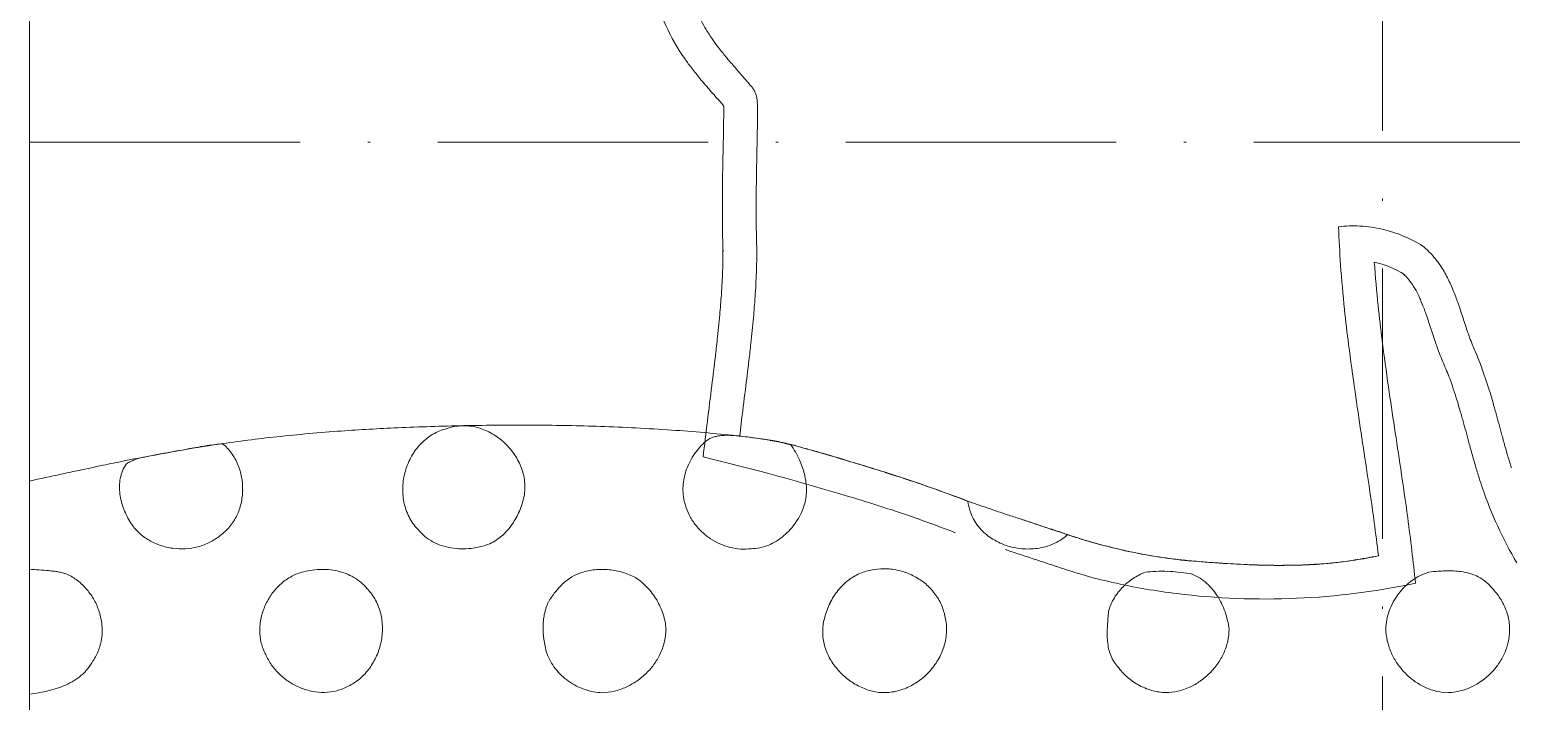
# Model space of a CAD drawing. Header units: millimetres. Extents: x 1200 to 1320, y 145 to 325.
# Drawn here: x 1200 to 1265.7, y 210.2 to 240 of the extents above; entities that cross this region are included whole.
import ezdxf

# ---------------------------------------------------------------- set-up
doc = ezdxf.new("R2010")
doc.units = ezdxf.units.MM
doc.linetypes.add('ACAD_ISO10W100', pattern=[18, 12, -3, 0, -3])
doc.layers.get('0').update_dxf_attribs({"lineweight": 0, "true_color": 0xffffff})
doc.layers.add('1', color=2, linetype='ACAD_ISO10W100', lineweight=13, true_color=0xffff00)
doc.layers.add('2', color=5, linetype='Continuous', lineweight=13, true_color=0x0000ff)

msp = doc.modelspace()

# ---------------------------------------------------------------- linework, layer by layer
for p, q in [((1200, 216.056), (1200, 325.006)), ((1200, 210.52), (1200, 216.056)), ((1200, 203.729), (1200, 210.52))]:
    msp.add_line(p, q)
for centre, radius, start, end in [((1235.121, 243.069), 5.966, 206.81827, 210.99654), ((1236.549, 243.927), 7.632, 210.99654, 214.6906), ((1237.583, 244.642), 8.89, 214.6906, 217.34845), ((1241.529, 247.654), 13.854, 217.34845, 219.47748), ((1243.845, 249.561), 16.854, 219.47748, 220.56069), ((1277.739, 278.571), 61.467, 220.56069, 221.1279), ((1172.824, 186.959), 77.816, 40.66371, 41.1279), ((1218.777, 226.434), 17.236, 39.6774, 40.66371), ((1231.423, 236.904), 0.818, 29.87674, 40.73373), ((1231.331, 236.852), 0.924, 19.66207, 29.87674), ((1231.196, 236.803), 1.068, 12.02592, 19.66207), ((1230.614, 236.679), 1.663, 5.90798, 12.02592), ((1230.162, 236.633), 2.117, 2.57621, 5.90798), ((1226.877, 236.485), 5.405, 0.49101, 2.57621), ((1016.371, 239.41), 215.939, 358.75313, 359.15132), ((1277.491, 236.919), 45.211, 180.49101, 180.82724), ((1234.194, 236.293), 1.909, 180.82724, 182.46339), ((1406.419, 230.92), 174.201, 178.75313, 179.24672), ((1318.083, 232.082), 85.858, 179.24672, 180.40929), ((1277.091, 231.789), 44.864, 180.40929, 182.01759), ((1258.728, 226.24), 5.05, 86.88873, 97.61889), ((1301.322, 232.647), 43.286, 181.85464, 184.09879), ((1258.692, 225.583), 5.709, 76.79765, 86.88873), ((1258.638, 225.353), 5.945, 67.38792, 76.79765), ((1258.644, 225.366), 5.931, 57.96694, 67.38792), ((1204.242, 230.283), 28.012, 357.86467, 359.85005), ((1259.505, 227.569), 3.633, 41.09261, 51.03205), ((1317.09, 233.777), 59.095, 184.09879, 186.01941), ((1258.953, 227.088), 4.365, 32.02657, 41.09261), ((1258.386, 226.733), 5.034, 28.48293, 32.02657), ((1196.321, 230.578), 35.939, 356.11189, 357.86467), ((1257.243, 226.113), 6.334, 25.32389, 28.48293), ((1256.424, 225.726), 7.24, 22.92938, 25.32389), ((1190.702, 230.96), 41.571, 354.83007, 356.11189), ((1253.756, 224.597), 10.137, 20.90579, 22.92938), ((1251.771, 223.838), 12.263, 19.59172, 20.90579), ((1328.78, 235.01), 70.849, 186.01941, 187.28291), ((1242.301, 220.468), 22.314, 18.61759, 19.59172), ((1225.772, 214.9), 39.756, 18.14156, 18.61759), ((1169.888, 232.843), 62.47, 353.78443, 354.83007), ((1364.737, 260.432), 106.479, 198.14156, 198.31929), ((1295.504, 237.51), 33.549, 198.31929, 198.99723), ((1277.777, 231.407), 14.801, 198.99723, 200.01789), ((1275.079, 230.424), 11.93, 200.01789, 201.76157), ((1155.74, 234.384), 76.702, 353.2097, 353.78443), ((1387.203, 242.476), 129.748, 187.28291, 188.21656), ((1271.441, 228.972), 8.013, 201.76157, 203.88922), ((1252.173, 220.521), 13.027, 19.80127, 23.55406), ((1014.259, 251.23), 219.182, 352.86971, 353.2097), ((1244.114, 217.619), 21.593, 16.88658, 19.80127), ((1899.837, 140.45), 673.298, 172.869709, 172.999708), ((1495.679, 258.14), 239.349, 188.21656, 188.65661), ((1237.034, 215.47), 28.992, 16.06404, 16.88658), ((1214.521, 208.987), 52.419, 15.45232, 16.06404), ((1174.225, 197.848), 94.227, 15.15563, 15.45232), ((1219.06, 220.047), 2.317, 103.64097, 120.40927), ((1219.25, 220.235), 2.191, 100.80779, 109.62911), ((1219.25, 220.232), 2.194, 91.99267, 100.80779), ((1219.252, 220.174), 2.253, 83.58063, 91.99267), ((1219.231, 219.988), 2.439, 75.49781, 83.58063), ((1219.184, 219.805), 2.629, 61.30128, 75.49781), ((1315.787, 212.166), 84.861, 172.99971, 173.36588), ((1486.338, 282.388), 229.133, 195.15563, 195.27764), ((1212.171, 194.75), 27.136, 99.72495, 100.57552), ((1209.95, 207.705), 13.993, 98.54044, 99.72495), ((1209.592, 210.089), 11.582, 96.68841, 98.54044), ((1209.215, 213.306), 8.342, 94.50615, 96.68841), ((1207.178, 219.921), 2.192, 36.24557, 50.92223), ((1219.324, 219.727), 2.736, 136.5408, 150.63576), ((1219.154, 219.887), 2.503, 120.40927, 136.5408), ((1218.996, 219.461), 3.021, 48.06385, 61.30128), ((1218.957, 219.418), 3.078, 35.23584, 48.06385), ((1232.038, 219.447), 3.077, 133.47887, 140.53365), ((1230.609, 220.961), 0.995, 122.20011, 133.78793), ((1230.666, 220.871), 1.102, 111.18875, 122.20011), ((1230.723, 220.725), 1.258, 102.66215, 111.18875), ((1230.848, 220.168), 1.829, 95.59249, 102.66215), ((1230.891, 219.729), 2.27, 91.10404, 95.59249), ((1230.924, 218.037), 3.963, 87.70739, 91.10404), ((1230.932, 218.26), 3.739, 86.29156, 87.70739), ((1228.268, 177.157), 44.929, 85.8831, 86.29156), ((1235.247, 247.409), 25.714, 261.60764, 262.88723), ((1228.33, 191.976), 30.148, 81.7958, 82.88725), ((1230.719, 208.543), 13.41, 78.92358, 81.79589), ((1232.001, 215.096), 6.732, 74.8693, 78.92358), ((1155.81, -55.38), 287.735, 74.04233, 74.28197), ((1229.491, 218.763), 5.122, 24.77461, 33.5627), ((776.624, 148.666), 487.992, 8.44078, 8.65661), ((1339.019, 242.148), 76.417, 195.27764, 195.71459), ((1205.308, 219.171), 1.861, 111.03314, 117.67002), ((1205.43, 218.854), 2.2, 106.38148, 111.03314), ((1205.821, 217.524), 3.587, 102.73871, 106.38148), ((1205.988, 216.788), 4.341, 101.00011, 102.73871), ((1208.766, 202.495), 18.902, 100.16694, 101.00011), ((1202.683, 236.415), 15.56, 280.16694, 281.16095), ((1204.923, 225.06), 3.986, 281.16095, 283.12508), ((1203.665, 235.381), 14.367, 278.65907, 279.80373), ((1201.238, 249.426), 28.62, 279.80373, 280.61474), ((1194.808, 283.738), 63.529, 280.61474, 280.92684), ((1217.548, 165.946), 56.438, 100.57552, 100.92684), ((1206.925, 219.736), 2.506, 22.52256, 36.24557), ((1219.596, 219.573), 3.049, 150.63576, 163.98504), ((1219.166, 219.565), 2.823, 21.83808, 35.23584), ((1232.085, 219.402), 3.142, 147.47096, 154.56267), ((1232.119, 219.38), 3.182, 140.53365, 147.47096), ((1230.834, 219.383), 3.642, 14.34924, 24.77461), ((1194.372, 79.476), 147.473, 73.70758, 74.04233), ((1201.505, 103.88), 122.048, 73.18247, 73.70758), ((1298.923, 230.866), 34.764, 195.71459, 196.36242), ((1292.839, 229.08), 28.424, 196.36242, 197.43506), ((1205.742, 219.753), 1.754, 157.67065, 169.21733), ((1205.63, 219.799), 1.633, 145.70234, 157.67065), ((1205.124, 219.523), 1.463, 117.67002, 125.15547), ((1206.736, 219.657), 2.711, 10.46458, 22.52256), ((1219.611, 219.569), 3.065, 163.98504, 177.22164), ((1219.408, 219.663), 2.562, 6.24626, 21.83808), ((1231.735, 219.545), 2.763, 161.91198, 170.08405), ((1231.89, 219.494), 2.926, 154.56267, 161.91198), ((1231.323, 219.508), 3.138, 7.43214, 14.34924), ((1211.532, 137.054), 87.392, 72.56192, 73.18247), ((1216.337, 152.353), 71.356, 70.74487, 72.56192), ((1084.566, 194.363), 176.678, 7.73218, 8.44078), ((1206.403, 219.711), 2.418, 178.95785, 187.65366), ((1205.913, 219.72), 1.928, 169.21733, 178.95785), ((1206.575, 219.62), 2.875, 346.95338, 358.82875), ((1206.539, 219.621), 2.91, 358.82875, 10.46458), ((1219.334, 219.582), 2.787, 177.22164, 191.10487), ((1219.733, 219.698), 2.235, 349.54366, 6.24626), ((1231.271, 219.604), 2.294, 178.78124, 188.50489), ((1231.417, 219.601), 2.44, 170.08405, 178.78124), ((1232.038, 219.577), 2.418, 351.0982, 359.8427), ((1231.849, 219.577), 2.607, 359.8427, 7.43214), ((1223.851, 173.864), 48.571, 68.54243, 70.74487), ((1206.706, 219.752), 2.724, 187.65366, 194.61905), ((1207.25, 219.894), 3.286, 194.61905, 200.95991), ((1206.855, 219.555), 2.587, 334.43216, 346.95338), ((1219.102, 219.537), 2.55, 191.10487, 207.01365), ((1218.298, 220.084), 3.719, 337.01342, 347.71446), ((1231.109, 219.579), 2.13, 188.50489, 198.59654), ((1231.432, 219.546), 2.429, 195.42612, 206.4076), ((1231.526, 219.826), 2.981, 333.43319, 341.04001), ((1232.217, 219.548), 2.237, 342.00531, 351.0982), ((1243.898, 219.347), 2.296, 186.97263, 195.87971), ((1207.466, 219.977), 3.518, 200.95991, 206.56741), ((1207.584, 220.036), 3.649, 206.56741, 212.0726), ((1207.044, 219.465), 2.377, 320.08549, 334.43216), ((1218.896, 219.432), 2.32, 207.01365, 223.69976), ((1218.741, 219.896), 3.237, 325.54186, 337.01342), ((1231.594, 219.627), 2.61, 206.4076, 217.00034), ((1231.416, 219.881), 3.104, 325.97859, 333.43319), ((1243.783, 219.314), 2.176, 195.87971, 205.02821), ((1243.791, 219.318), 2.185, 205.02821, 214.1399), ((1276.184, 315.173), 102.107, 251.47361, 251.52735), ((1398.132, 680.216), 486.981, 251.52735, 251.68394), ((1206.466, 219.424), 2.378, 213.88544, 227.08076), ((1206.6, 219.567), 2.574, 227.08076, 239.76072), ((1206.891, 219.426), 2.435, 297.02416, 309.89202), ((1207.223, 219.315), 2.144, 304.97451, 320.08549), ((1218.888, 219.178), 2.147, 218.94575, 230.39008), ((1219.343, 219.391), 2.448, 303.61969, 311.62415), ((1219.245, 219.5), 2.595, 311.62415, 318.80118), ((1218.984, 219.729), 2.942, 318.80118, 325.54186), ((1231.681, 219.692), 2.718, 217.00034, 226.87822), ((1231.769, 219.786), 2.847, 226.87822, 236.52916), ((1231.718, 219.588), 2.681, 301.66855, 310.48383), ((1231.609, 219.716), 2.849, 310.48383, 318.3747), ((1231.445, 219.861), 3.068, 318.3747, 325.97859), ((1243.89, 219.385), 2.306, 214.1399, 223.00934), ((1244.013, 219.5), 2.473, 223.00934, 238.65048), ((1331.869, 480.043), 276.125, 251.68394, 251.8919), ((1244.458, 219.377), 2.388, 295.30509, 311.68014), ((1253.048, 237.945), 21.522, 251.01273, 254.35449), ((1178.053, 207.056), 82.333, 6.69415, 7.73218), ((1206.677, 219.7), 2.727, 239.76072, 251.29294), ((1206.741, 219.889), 2.927, 251.29294, 262.42436), ((1206.743, 219.909), 2.947, 262.42436, 273.42999), ((1206.752, 219.765), 2.803, 273.42999, 284.71443), ((1206.788, 219.627), 2.66, 284.71443, 297.02416), ((1218.962, 219.267), 2.261, 230.39008, 241.53912), ((1219.036, 219.404), 2.418, 241.53912, 251.45044), ((1219.16, 219.775), 2.808, 251.45044, 260.64513), ((1219.195, 219.987), 3.023, 260.64513, 268.68541), ((1219.202, 220.289), 3.326, 268.68541, 276.35078), ((1219.195, 220.355), 3.392, 276.35078, 283.75878), ((1219.224, 220.237), 3.271, 283.75878, 291.30295), ((1219.444, 219.239), 2.266, 295.2988, 303.61969), ((1231.773, 219.793), 2.856, 236.52916, 246.13267), ((1231.732, 219.699), 2.753, 246.13267, 255.91435), ((1231.707, 219.601), 2.652, 255.91435, 266.34478), ((1231.696, 219.419), 2.469, 266.34478, 277.15572), ((1231.968, 219.054), 2.086, 270.96478, 281.77607), ((1231.942, 219.181), 2.216, 281.77607, 292.26395), ((1231.888, 219.311), 2.356, 292.26395, 301.66855), ((1244.249, 219.887), 2.927, 238.65048, 253.02125), ((1244.289, 220.018), 3.063, 253.02125, 266.33873), ((1244.281, 219.891), 2.936, 266.33873, 279.94271), ((1244.32, 219.669), 2.711, 279.94271, 295.30509), ((1253.703, 240.282), 23.95, 254.35449, 257.52233), ((1254.017, 241.701), 25.402, 257.52233, 260.33936), ((1254.592, 245.077), 28.828, 260.33936, 262.9837), ((1260.767, 327.689), 111.645, 265.01727, 265.68245), ((1256.428, 270.219), 54.012, 265.68245, 266.63881), ((1255.863, 260.588), 44.364, 266.63881, 268.18325), ((1255.443, 247.365), 31.135, 268.18325, 270.02686), ((1255.445, 243.416), 27.185, 270.02686, 272.47906), ((1255.692, 237.721), 21.485, 272.47906, 275.2375), ((1255.871, 235.765), 19.521, 275.2375, 278.5915), ((1256.3, 232.922), 16.646, 278.5915, 282.22368), ((1201.014, 227.863), 11.85, 265.08998, 267.10754), ((1199.888, 205.566), 10.475, 84.82507, 87.10754), ((1200.295, 210.058), 5.964, 82.5994, 84.82507), ((1200.57, 212.178), 3.827, 79.8208, 82.5994), ((1200.666, 212.715), 3.281, 75.95095, 79.8208), ((1200.842, 213.417), 2.558, 71.56799, 75.95095), ((1200.63, 213.618), 2.448, 52.39393, 65.3525), ((1212.833, 213.511), 2.539, 119.92869, 133.05165), ((1212.683, 213.771), 2.239, 105.95166, 119.92869), ((1212.98, 212.715), 3.336, 99.05819, 105.86792), ((1212.985, 212.685), 3.366, 92.27887, 99.05819), ((1212.981, 212.782), 3.269, 85.13605, 92.27887), ((1213.008, 213.103), 2.947, 77.61276, 85.13605), ((1213.052, 213.304), 2.741, 69.01185, 77.61276), ((1213.183, 213.646), 2.375, 59.77014, 69.01185), ((1213.256, 213.772), 2.23, 49.42532, 59.77014), ((1225.388, 213.523), 2.568, 121.33275, 133.35608), ((1225.07, 214.046), 1.955, 107.54726, 121.33275), ((1225.37, 213.169), 2.882, 95.96036, 107.9857), ((1225.398, 212.903), 3.149, 84.45879, 95.96036), ((1225.392, 212.842), 3.211, 73.32341, 84.45879), ((1225.425, 212.953), 3.095, 61.98132, 73.32341), ((1225.27, 213.247), 2.921, 43.38385, 56.56514), ((1237.953, 213.438), 2.689, 126.73642, 141.53203), ((1237.678, 213.807), 2.23, 110.47806, 126.73642), ((1237.851, 213.53), 2.55, 98.97526, 111.94067), ((1237.885, 213.318), 2.764, 86.52547, 98.97526), ((1237.877, 213.196), 2.886, 74.91062, 86.52547), ((1237.859, 213.128), 2.957, 63.4362, 74.91062), ((1237.888, 213.187), 2.891, 51.50511, 63.4362), ((1250.501, 213.297), 2.82, 123.59072, 136.43739), ((1250.391, 213.463), 2.621, 110.26203, 123.59072), ((1250.158, 211.055), 4.913, 92.47999, 97.89306), ((1250.225, 209.506), 6.464, 87.76108, 92.47999), ((1250.183, 208.441), 7.53, 84.31831, 87.76108), ((1249.851, 205.104), 10.883, 81.45465, 84.31831), ((1250.825, 213.93), 2.04, 60.6695, 71.62636), ((1250.747, 213.79), 2.201, 50.12086, 60.6695), ((1262.982, 213.259), 2.838, 125.49163, 142.98696), ((1262.798, 213.517), 2.521, 106.91849, 125.49163), ((1263.335, 204.929), 11.074, 94.48273, 96.58945), ((1262.957, 209.746), 6.242, 91.67652, 94.48273), ((1262.925, 210.856), 5.131, 87.3129, 91.67652), ((1263.002, 212.501), 3.485, 82.01711, 87.3129), ((1263.082, 213.07), 2.91, 74.447, 82.01711), ((1263.293, 213.829), 2.122, 65.57975, 74.447), ((1263.391, 214.044), 1.886, 54.51615, 65.57975), ((1263.484, 214.174), 1.726, 42.94974, 54.51615), ((1200.466, 213.406), 2.716, 40.09404, 52.39393), ((1200.363, 213.319), 2.851, 28.7394, 40.09404), ((1213.107, 213.27), 2.906, 144.71797, 156.01564), ((1212.96, 213.374), 2.726, 133.05165, 144.71797), ((1213.333, 213.861), 2.111, 38.79428, 49.42532), ((1213.312, 213.589), 2.307, 28.35049, 43.74808), ((1226.61, 212.472), 4.183, 142.03303, 149.47417), ((1225.739, 213.152), 3.078, 133.35608, 142.03303), ((1225.105, 213.092), 3.148, 30.68794, 43.38385), ((1238.19, 213.25), 2.992, 141.53203, 154.04797), ((1238.046, 213.385), 2.638, 39.01202, 51.50511), ((1238.164, 213.481), 2.486, 25.29114, 39.01202), ((1250.393, 213.4), 2.671, 136.43739, 150.41078), ((1250.628, 213.649), 2.385, 41.00279, 50.12086), ((1250.268, 213.336), 2.862, 32.68107, 41.00279), ((1263.005, 213.242), 2.867, 142.98696, 160.24456), ((1262.303, 212.883), 3.473, 35.01163, 45.26454), ((1200.304, 213.286), 2.919, 17.51758, 28.7394), ((1213.077, 213.284), 2.873, 156.01564, 167.5375), ((1213.138, 213.495), 2.505, 13.57743, 28.35049), ((1225.267, 213.568), 2.485, 162.00135, 168.85743), ((1225.008, 213.652), 2.214, 154.73619, 162.00135), ((1225.141, 213.113), 3.106, 17.72775, 30.68794), ((1238.363, 213.166), 3.184, 154.04797, 166.17844), ((1238.267, 213.53), 2.372, 11.24405, 25.29114), ((1249.98, 213.635), 2.196, 150.41078, 165.8278), ((1250.033, 213.185), 3.142, 25.68473, 32.68107), ((1249.607, 212.98), 3.615, 19.16264, 25.68473), ((1262.715, 213.172), 2.969, 23.92005, 35.01163), ((1262.962, 213.282), 2.699, 17.37739, 23.92005), ((1200.379, 213.31), 2.84, 5.76014, 17.51758), ((1200.657, 213.338), 2.56, 353.37501, 5.76014), ((1212.817, 213.341), 2.606, 167.5375, 179.63705), ((1212.932, 213.445), 2.717, 0.59386, 13.57743), ((1226.034, 213.475), 3.258, 174.70925, 180.03254), ((1225.474, 213.527), 2.697, 168.85743, 174.70925), ((1225.438, 213.208), 2.794, 4.05926, 17.72775), ((1237.32, 213.291), 2.145, 162.75385, 178.41441), ((1238.305, 213.389), 2.367, 359.75835, 14.77244), ((1262.261, 212.734), 14.476, 175.51471, 176.7296), ((1231.523, 215.145), 16.356, 355.51471, 356.58994), ((1249.447, 212.924), 3.784, 13.15856, 19.16264), ((1249.412, 212.916), 3.82, 7.18279, 13.15856), ((1262.744, 213.335), 2.59, 160.24456, 178.40971), ((1263.26, 213.375), 2.387, 10.42031, 17.37739), ((1263.387, 213.398), 2.258, 2.69507, 10.42031), ((1200.82, 213.319), 2.396, 339.61194, 353.37501), ((1212.619, 213.342), 2.409, 179.63705, 193.40392), ((1212.62, 213.442), 3.029, 348.29886, 0.59386), ((1226.537, 213.476), 3.762, 180.03254, 187.91941), ((1228.479, 213.746), 5.722, 187.91941, 194.31275), ((1225.713, 213.429), 2.513, 347.25149, 359.48169), ((1237.464, 213.287), 2.289, 178.41441, 193.57024), ((1238.132, 213.389), 2.54, 345.26714, 359.75835), ((1255.129, 213.142), 7.333, 176.7296, 179.53494), ((1251.493, 213.171), 3.696, 179.53494, 183.48649), ((1250.735, 213.125), 2.936, 183.48649, 190.07879), ((1250.7, 213.421), 2.502, 347.20764, 359.36696), ((1262.787, 213.468), 2.633, 181.31643, 192.54163), ((1263.155, 213.365), 2.486, 344.55458, 356.45918), ((1263.546, 213.406), 2.098, 354.68169, 2.69507), ((1200.94, 213.274), 2.268, 325.46227, 339.61194), ((1212.388, 213.287), 2.171, 193.40392, 207.91026), ((1212.57, 213.452), 3.08, 336.35649, 348.29886), ((1225.337, 213.241), 2.569, 200.73041, 218.11405), ((1225.339, 213.547), 2.907, 324.93707, 335.55447), ((1225.485, 213.48), 2.746, 335.55447, 347.25149), ((1237.682, 213.339), 2.513, 193.57024, 206.62741), ((1237.941, 213.44), 2.737, 332.39373, 345.26714), ((1249.777, 212.955), 1.963, 190.07879, 198.14318), ((1249.533, 212.875), 1.707, 198.14318, 208.74997), ((1250.292, 213.547), 2.932, 325.1704, 335.65236), ((1250.439, 213.481), 2.77, 335.65236, 347.20764), ((1263.031, 213.522), 2.882, 192.54163, 203.26859), ((1263.15, 213.573), 3.012, 203.26859, 213.2081), ((1262.905, 213.434), 2.745, 333.2274, 344.55458), ((1200.78, 213.11), 2.318, 310.67852, 320.96496), ((1200.846, 213.056), 2.234, 320.96496, 331.44565), ((1212.823, 213.299), 2.568, 203.5918, 215.45599), ((1213.057, 213.465), 2.855, 215.45599, 226.70611), ((1212.89, 213.266), 2.708, 310.28962, 324.05605), ((1212.731, 213.382), 2.904, 324.05605, 336.35649), ((1225.556, 213.412), 2.847, 218.11405, 234.62248), ((1225.162, 213.67), 3.122, 314.69349, 324.93707), ((1238.066, 213.532), 2.944, 206.62741, 218.68816), ((1238.185, 213.627), 3.096, 218.68816, 229.74705), ((1237.634, 213.613), 3.091, 308.31772, 320.17156), ((1237.677, 213.578), 3.035, 320.17156, 332.39373), ((1249.369, 212.785), 1.519, 208.74997, 219.99484), ((1250.678, 213.558), 3.029, 215.28204, 227.70006), ((1250.138, 213.654), 3.119, 315.00872, 325.1704), ((1263.252, 213.64), 3.134, 213.2081, 222.95199), ((1262.633, 213.605), 3.067, 302.84145, 322.90445), ((1262.769, 213.502), 2.897, 322.90478, 333.22751), ((1200.279, 213.858), 3.221, 294.08426, 301.86981), ((1200.651, 213.261), 2.517, 301.86981, 310.67852), ((1213.131, 213.544), 2.964, 226.70611, 237.26958), ((1213.13, 213.543), 2.962, 237.26958, 247.83639), ((1213.08, 213.043), 2.415, 295.70858, 310.28962), ((1225.554, 213.41), 2.845, 234.62248, 251.15055), ((1225.209, 213.593), 3.032, 294.37253, 304.63367), ((1225.14, 213.693), 3.155, 304.63367, 314.69349), ((1238.167, 213.606), 3.068, 229.74705, 240.85675), ((1237.731, 213.49), 2.934, 296.15064, 308.31772), ((1250.611, 213.485), 2.931, 227.70006, 240.32567), ((1250.232, 213.518), 2.954, 294.45974, 304.87878), ((1250.134, 213.658), 3.124, 304.87878, 315.00872), ((1263.237, 213.626), 3.113, 222.95199, 232.81296), ((1263.126, 213.479), 2.929, 232.81296, 242.97935), ((1262.726, 213.461), 2.896, 292.51624, 302.84145), ((1198.986, 219.09), 8.63, 276.74809, 279.72902), ((1199.425, 216.528), 6.03, 279.72902, 283.29511), ((1199.633, 215.649), 5.126, 283.29511, 288.26477), ((1200.068, 214.331), 3.739, 288.26477, 294.08426), ((1213.088, 213.439), 2.849, 247.83639, 259.14356), ((1213.029, 213.131), 2.536, 259.14356, 271.13109), ((1213.032, 212.965), 2.37, 271.13109, 284.52052), ((1213.063, 212.844), 2.245, 284.52052, 298.28016), ((1225.465, 213.148), 2.568, 251.15055, 268.55452), ((1225.329, 213.201), 2.621, 271.54689, 283.24091), ((1225.267, 213.464), 2.892, 283.24091, 294.37253), ((1238.082, 213.453), 2.892, 240.85675, 253.13479), ((1237.958, 213.046), 2.467, 253.13479, 266.43292), ((1237.876, 213.043), 2.46, 268.34377, 282.63452), ((1237.813, 213.324), 2.749, 282.63452, 296.15064), ((1250.532, 213.346), 2.771, 240.32567, 254.13642), ((1250.458, 213.086), 2.501, 254.13642, 268.67961), ((1250.357, 213.112), 2.527, 270.98089, 283.01887), ((1250.297, 213.375), 2.796, 283.01887, 294.45974), ((1263.06, 213.35), 2.784, 242.97935, 254.07483), ((1262.997, 213.129), 2.554, 254.07483, 265.66178), ((1262.836, 213.061), 2.479, 269.25211, 281.17858), ((1262.785, 213.319), 2.743, 281.17858, 292.51624)]:
    msp.add_arc(centre, radius, start, end)
at = {"layer": '1'}
for p, q in [((1260, 145.006), (1260, 325.006)), ((1200, 235.006), (1320, 235.006))]:
    msp.add_line(p, q, dxfattribs=at)
at = {"layer": '2'}
for centre, radius, start, end in [((1236.549, 243.927), 9.132, 194.1105, 214.6906), ((1237.583, 244.642), 10.39, 214.6906, 217.34845), ((1241.529, 247.654), 15.354, 217.34845, 219.47748), ((1243.845, 249.561), 18.354, 219.47748, 220.56069), ((1277.739, 278.571), 62.967, 220.56069, 221.79202), ((1016.371, 239.41), 214.439, 358.75313, 359.25137), ((1406.419, 230.92), 175.701, 178.75313, 179.24672), ((1318.083, 232.082), 87.358, 179.24672, 180.40929), ((1277.091, 231.789), 46.364, 180.40929, 182.01759), ((1204.242, 230.283), 26.512, 357.86467, 359.85005), ((1317.09, 233.777), 57.595, 184.07602, 186.01941), ((1258.644, 225.366), 4.431, 57.96694, 76.99312), ((1196.321, 230.578), 34.439, 356.11189, 357.86467), ((1259.505, 227.569), 2.133, 41.09261, 51.03205), ((1258.953, 227.088), 2.865, 32.02657, 41.09261), ((1190.702, 230.96), 40.071, 354.83007, 356.11189), ((1258.386, 226.733), 3.534, 28.48293, 32.02657), ((1257.243, 226.113), 4.834, 25.32389, 28.48293), ((1256.424, 225.726), 5.74, 22.92938, 25.32389), ((1328.78, 235.01), 69.349, 186.01941, 187.28291), ((1253.756, 224.597), 8.637, 20.90579, 22.92938), ((1251.771, 223.838), 10.763, 19.59172, 20.90579), ((1242.301, 220.468), 20.814, 18.61759, 19.59172), ((1169.888, 232.843), 60.97, 353.78443, 354.83007), ((1225.772, 214.9), 38.256, 18.14156, 18.61759), ((1364.737, 260.432), 107.979, 198.14156, 198.31929), ((1155.74, 234.384), 75.202, 353.2097, 353.78443), ((1387.203, 242.476), 128.248, 187.28291, 188.21656), ((1295.504, 237.51), 35.049, 198.31929, 198.99723), ((1277.777, 231.407), 16.301, 198.99723, 200.01789), ((1014.259, 251.23), 217.682, 352.86971, 353.2097), ((1275.079, 230.424), 13.43, 200.01789, 201.76157), ((1271.441, 228.972), 9.513, 201.76157, 203.88922), ((1252.173, 220.521), 11.527, 19.80127, 23.55406), ((1899.837, 140.45), 674.798, 172.869709, 173.140579), ((1495.679, 258.14), 237.849, 188.21656, 188.65661), ((1244.114, 217.619), 20.093, 16.88658, 19.80127), ((1237.034, 215.47), 27.492, 16.06404, 16.88658), ((1214.521, 208.987), 50.919, 15.45232, 16.06404), ((1219.525, 142.144), 80.249, 94.07877, 96.12633), ((1220.267, 131.738), 90.681, 92.4909, 94.07877), ((1221.684, 99.171), 123.279, 91.12907, 92.4909), ((1221.762, 95.221), 127.231, 89.685, 91.12907), ((1221.907, 121.605), 100.846, 88.06297, 89.685), ((1222.223, 130.952), 91.493, 86.08369, 88.06297), ((1223.211, 145.382), 77.03, 83.92657, 86.08369), ((776.624, 148.666), 489.492, 8.44078, 8.65661), ((1174.225, 197.848), 92.727, 15.15563, 15.45232), ((1218.085, 156.113), 66.207, 98.40624, 100.05239), ((1217.868, 157.578), 64.727, 96.12633, 98.40624), ((1227.625, 186.869), 35.308, 82.68912, 83.92657), ((1230.401, 208.508), 13.492, 80.68725, 82.68912), ((1230.368, 208.304), 13.699, 77.69496, 80.68725), ((1228.17, 198.231), 24.009, 75.43481, 77.69496), ((1486.338, 282.388), 230.633, 195.15563, 195.27764), ((1339.019, 242.148), 77.917, 195.27764, 195.71459), ((1230.404, 90.468), 133.002, 101.36751, 101.77735), ((1224.634, 119.167), 103.73, 100.05239, 101.36751), ((1201.505, 103.88), 120.548, 73.18247, 76.39091), ((1225.919, 189.567), 32.96, 74.45001, 75.43481), ((1221.804, 174.779), 48.31, 73.63658, 74.45001), ((1218.718, 164.269), 59.264, 73.16704, 73.63658), ((1193.11, 79.627), 147.695, 72.86961, 73.16704), ((1298.923, 230.866), 36.264, 195.71459, 196.36242), ((1413.932, -757.083), 1000.2, 102.268596, 102.350388), ((1254.501, -23.934), 249.916, 102.10497, 102.2686), ((1245.739, 16.916), 208.136, 101.77735, 102.10497), ((1179.94, 36.899), 192.407, 72.53181, 72.86961), ((1209.407, 130.537), 94.241, 72.04914, 72.53181), ((1214.53, 146.349), 77.62, 71.27638, 72.04914), ((1084.566, 194.363), 178.178, 7.73218, 8.44078), ((1292.839, 229.08), 29.924, 196.36242, 197.43506), ((1221.787, 167.761), 55.012, 70.35845, 71.27638), ((1212.136, 140.717), 83.726, 69.628, 70.35845), ((1284.578, 226.485), 21.264, 197.43506, 198.7214), ((1280.96, 225.26), 17.445, 198.7214, 210.73868), ((1211.532, 137.054), 85.892, 72.56192, 73.18247), ((1216.337, 152.353), 69.856, 70.74487, 72.56192), ((1261.457, 273.539), 57.957, 249.628, 250.68325), ((1223.851, 173.864), 47.071, 68.54243, 70.74487), ((1256.666, 259.871), 43.474, 250.68325, 251.29196), ((1273.487, 309.543), 95.917, 251.29196, 251.70177), ((1335.929, 498.368), 294.798, 251.70177, 251.81332), ((1208.022, 109.033), 115.009, 71.52739, 71.81332), ((1178.053, 207.056), 83.833, 5.73854, 7.73218), ((1202.602, 92.807), 132.116, 71.2533, 71.52739), ((1280.668, 322.827), 110.79, 251.2533, 251.58015), ((1262.757, 269.045), 54.104, 251.58015, 252.3577), ((1276.184, 315.173), 103.607, 251.47361, 251.52735), ((1398.132, 680.216), 488.481, 251.52735, 251.68394), ((1254.897, 244.331), 28.17, 252.3577, 253.43528), ((1254.099, 241.65), 25.373, 253.43528, 257.33098), ((1253.382, 238.459), 22.102, 257.33098, 261.50511), ((1331.869, 480.043), 277.625, 251.68394, 251.8919), ((1253.431, 238.789), 22.436, 261.50511, 262.97951), ((1254.242, 245.373), 29.07, 262.97951, 264.27479), ((1254.71, 250.044), 33.764, 264.27479, 265.21208), ((1256.191, 267.721), 51.503, 265.21208, 265.97098), ((1256.248, 268.533), 52.317, 265.97098, 267.64071), ((1255.553, 251.647), 35.417, 267.64071, 269.67013), ((1255.522, 246.388), 30.157, 269.67013, 271.11566), ((1255.674, 238.613), 22.381, 271.11566, 272.79364), ((1255.797, 236.086), 19.852, 272.79364, 274.94565), ((1256.124, 232.311), 16.062, 274.94565, 277.3381), ((1256.076, 232.68), 16.434, 277.3381, 278.63325), ((1254.682, 241.86), 25.719, 278.63325, 279.66854), ((1253.812, 246.966), 30.899, 279.66854, 280.18521), ((1237.395, 338.344), 123.74, 280.18521, 280.4434), ((1253.048, 237.945), 23.022, 251.01273, 254.35449), ((1253.703, 240.282), 25.45, 254.35449, 257.52233), ((1254.017, 241.701), 26.902, 257.52233, 260.33936), ((1254.592, 245.077), 30.328, 260.33936, 262.9837), ((1254.798, 246.79), 32.053, 262.99164, 282.0068)]:
    msp.add_arc(centre, radius, start, end, dxfattribs=at)

doc.saveas('drawing.dxf')
